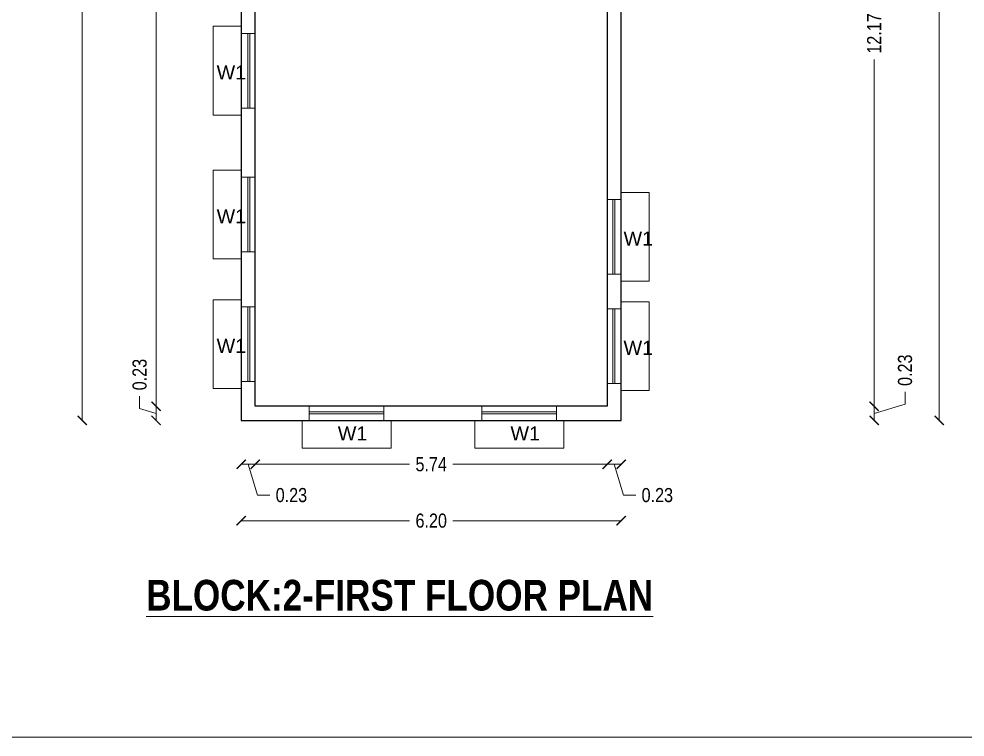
# Model space of a CAD drawing. Header units: metres. Extents: x -1559856 to -1559563, y 43807 to 43972.
# Drawn here: x -1559781.6 to -1559766.17, y 43862.95 to 43874.67 of the extents above; entities that cross this region are included whole.
import ezdxf

# ---------------------------------------------------------------- set-up
doc = ezdxf.new("R2010")
doc.units = ezdxf.units.M
doc.header["$LTSCALE"] = 750
doc.header["$MEASUREMENT"] = 0
doc.header["$PDMODE"] = 35
doc.header["$PDSIZE"] = 50
doc.layers.get('0').update_dxf_attribs({"lineweight": 5})
doc.layers.get('Defpoints').update_dxf_attribs({"lineweight": 0})
for name, color, linetype in [('BLK_2_COVERED_AREA', 171, 'Continuous'), ('BLK_2_FLR_1_CARPET_AREA', 10, 'Continuous'), ('BLK_2_FLR_1_REGULAR_ROOM_1', 117, 'Continuous')]:
    doc.layers.add(name, color=color, linetype=linetype)
doc.layers.add('BLK_2_FLR_1_BLT_UP_AREA', color=1, linetype='Continuous', plot=False)
doc.layers.add('WORKSHOP_AREA', color=7, linetype='Continuous', lineweight=5)
doc.styles.add('GLOBAL INFRA 1', font='ARIALNB.TTF', dxfattribs={"height": 0.3})
doc.styles.add('mani', font='swissc.ttf', dxfattribs={"height": 0.23})
doc.styles.get("Standard").update_dxf_attribs({"font": 'arial.ttf'})
doc.dimstyles.new('Civil Mt', dxfattribs={"dimtxt": 0.23, "dimasz": 0.15, "dimexe": 0, "dimexo": 0, "dimgap": 0.1, "dimtad": 0, "dimzin": 0, "dimdsep": 46, "dimtxsty": 'mani', "dimblk": 'ARCHTICK', "dimcen": 0, "dimse1": 1, "dimse2": 1, "dimclrd": 253, "dimclrt": 7, "dimadec": 0, "dimazin": 3, "dimtfac": 1, "dimtofl": 0, "dimtmove": 1, "dimatfit": 3, "dimfxl": 0, "dimfrac": 2, "dimtolj": 1, "dimtzin": 0, "dimlwd": 13, "dimarcsym": 0})

# ---------------------------------------------------------------- blocks, each defined once
blk = doc.blocks.new('_ArchTick')
at = {"color": 0, "linetype": 'ByBlock', "const_width": 0.15}
blk.add_lwpolyline([(-0.5, -0.5), (0.5, 0.5)], dxfattribs=at)
blk = doc.blocks.new('*D399')
at = {"color": 253, "lineweight": 13, "ltscale": 0.2}
for p, q in [((-1559779.634, 43868.311), (-1559779.634, 43868.511)), ((-1559779.366, 43868.115), (-1559779.366, 43868.345)), ((-1559779.366, 43868.23), (-1559779.634, 43868.311))]:
    blk.add_line(p, q, dxfattribs=at)
at = {"layer": 'Defpoints', "color": 0, "ltscale": 0.2}
for p in [(-1559779.366, 43868.345), (-1559777.747, 43868.345), (-1559777.977, 43868.115)]:
    blk.add_point(p, dxfattribs=at)
at = {"color": 253, "lineweight": 13, "ltscale": 0.2, "xscale": 0.15, "yscale": 0.15, "zscale": 0.15}
for p, rotation in [((-1559779.366, 43868.345), 90), ((-1559779.366, 43868.115), 270)]:
    blk.add_blockref('_ArchTick', p, dxfattribs=dict(at, rotation=rotation))
at = {"color": 7, "ltscale": 0.2, "insert": (-1559779.634, 43868.863), "char_height": 0.23, "attachment_point": 5, "rotation": 90, "style": 'mani'}
blk.add_mtext('\\A1;0.23', dxfattribs=at)
blk = doc.blocks.new('*D400')
at = {"color": 253, "lineweight": 13, "ltscale": 0.2}
for p, q in [((-1559779.366, 43886.285), (-1559779.366, 43877.74)), ((-1559779.366, 43868.345), (-1559779.366, 43876.891))]:
    blk.add_line(p, q, dxfattribs=at)
at = {"layer": 'Defpoints', "color": 0, "ltscale": 0.2}
for p in [(-1559779.366, 43886.285), (-1559777.747, 43886.285), (-1559777.747, 43868.345)]:
    blk.add_point(p, dxfattribs=at)
at = {"color": 253, "lineweight": 13, "ltscale": 0.2, "xscale": 0.15, "yscale": 0.15, "zscale": 0.15}
for p, rotation in [((-1559779.366, 43886.285), 90), ((-1559779.366, 43868.345), 270)]:
    blk.add_blockref('_ArchTick', p, dxfattribs=dict(at, rotation=rotation))
at = {"color": 7, "ltscale": 0.2, "insert": (-1559779.366, 43877.315), "char_height": 0.23, "attachment_point": 5, "rotation": 90, "style": 'mani'}
blk.add_mtext('\\A1;17.94', dxfattribs=at)
blk = doc.blocks.new('*D402')
at = {"color": 253, "lineweight": 13, "ltscale": 0.2}
for p, q in [((-1559780.571, 43886.515), (-1559780.571, 43877.74)), ((-1559780.571, 43868.115), (-1559780.571, 43876.891))]:
    blk.add_line(p, q, dxfattribs=at)
at = {"layer": 'Defpoints', "color": 0, "ltscale": 0.2}
for p in [(-1559780.571, 43886.515), (-1559777.977, 43886.515), (-1559777.977, 43868.115)]:
    blk.add_point(p, dxfattribs=at)
at = {"color": 253, "lineweight": 13, "ltscale": 0.2, "xscale": 0.15, "yscale": 0.15, "zscale": 0.15}
for p, rotation in [((-1559780.571, 43886.515), 90), ((-1559780.571, 43868.115), 270)]:
    blk.add_blockref('_ArchTick', p, dxfattribs=dict(at, rotation=rotation))
at = {"color": 7, "ltscale": 0.2, "insert": (-1559780.571, 43877.315), "char_height": 0.23, "attachment_point": 5, "rotation": 90, "style": 'mani'}
blk.add_mtext('\\A1;18.40', dxfattribs=at)
blk = doc.blocks.new('*D403')
at = {"color": 253, "lineweight": 13, "ltscale": 0.2}
for p, q in [((-1559777.977, 43867.399), (-1559777.747, 43867.399)), ((-1559777.862, 43867.399), (-1559777.71, 43866.895)), ((-1559777.71, 43866.895), (-1559777.51, 43866.895))]:
    blk.add_line(p, q, dxfattribs=at)
at = {"layer": 'Defpoints', "color": 0, "ltscale": 0.2}
for p in [(-1559777.747, 43868.345), (-1559777.977, 43868.115), (-1559777.747, 43867.399)]:
    blk.add_point(p, dxfattribs=at)
at = {"color": 253, "lineweight": 13, "ltscale": 0.2, "xscale": 0.15, "yscale": 0.15, "zscale": 0.15, "rotation": 180}
blk.add_blockref('_ArchTick', (-1559777.977, 43867.399), dxfattribs=at)
at = {"color": 253, "lineweight": 13, "ltscale": 0.2, "xscale": 0.15, "yscale": 0.15, "zscale": 0.15}
blk.add_blockref('_ArchTick', (-1559777.747, 43867.399), dxfattribs=at)
at = {"color": 7, "ltscale": 0.2, "insert": (-1559777.158, 43866.895), "char_height": 0.23, "attachment_point": 5, "style": 'mani'}
blk.add_mtext('\\A1;0.23', dxfattribs=at)
blk = doc.blocks.new('*D404')
at = {"color": 253, "lineweight": 13, "ltscale": 0.2}
for p, q in [((-1559777.747, 43867.399), (-1559775.23, 43867.399)), ((-1559772.007, 43867.399), (-1559774.523, 43867.399))]:
    blk.add_line(p, q, dxfattribs=at)
at = {"layer": 'Defpoints', "color": 0, "ltscale": 0.2}
for p in [(-1559777.747, 43868.345), (-1559772.007, 43868.345), (-1559772.007, 43867.399)]:
    blk.add_point(p, dxfattribs=at)
at = {"color": 253, "lineweight": 13, "ltscale": 0.2, "xscale": 0.15, "yscale": 0.15, "zscale": 0.15, "rotation": 180}
blk.add_blockref('_ArchTick', (-1559777.747, 43867.399), dxfattribs=at)
at = {"color": 253, "lineweight": 13, "ltscale": 0.2, "xscale": 0.15, "yscale": 0.15, "zscale": 0.15}
blk.add_blockref('_ArchTick', (-1559772.007, 43867.399), dxfattribs=at)
at = {"color": 7, "ltscale": 0.2, "insert": (-1559774.877, 43867.399), "char_height": 0.23, "attachment_point": 5, "style": 'mani'}
blk.add_mtext('\\A1;5.74', dxfattribs=at)
blk = doc.blocks.new('*D405')
at = {"color": 253, "lineweight": 13, "ltscale": 0.2}
for p, q in [((-1559772.007, 43867.399), (-1559771.777, 43867.399)), ((-1559771.892, 43867.399), (-1559771.74, 43866.895)), ((-1559771.74, 43866.895), (-1559771.54, 43866.895))]:
    blk.add_line(p, q, dxfattribs=at)
at = {"layer": 'Defpoints', "color": 0, "ltscale": 0.2}
for p in [(-1559772.007, 43868.345), (-1559771.777, 43868.115), (-1559771.777, 43867.399)]:
    blk.add_point(p, dxfattribs=at)
at = {"color": 253, "lineweight": 13, "ltscale": 0.2, "xscale": 0.15, "yscale": 0.15, "zscale": 0.15, "rotation": 180}
blk.add_blockref('_ArchTick', (-1559772.007, 43867.399), dxfattribs=at)
at = {"color": 253, "lineweight": 13, "ltscale": 0.2, "xscale": 0.15, "yscale": 0.15, "zscale": 0.15}
blk.add_blockref('_ArchTick', (-1559771.777, 43867.399), dxfattribs=at)
at = {"color": 7, "ltscale": 0.2, "insert": (-1559771.188, 43866.895), "char_height": 0.23, "attachment_point": 5, "style": 'mani'}
blk.add_mtext('\\A1;0.23', dxfattribs=at)
blk = doc.blocks.new('*D406')
at = {"color": 253, "lineweight": 13, "ltscale": 0.2}
for p, q in [((-1559777.977, 43866.478), (-1559775.229, 43866.478)), ((-1559771.777, 43866.478), (-1559774.524, 43866.478))]:
    blk.add_line(p, q, dxfattribs=at)
at = {"layer": 'Defpoints', "color": 0, "ltscale": 0.2}
for p in [(-1559777.977, 43868.115), (-1559771.777, 43868.115), (-1559771.777, 43866.478)]:
    blk.add_point(p, dxfattribs=at)
at = {"color": 253, "lineweight": 13, "ltscale": 0.2, "xscale": 0.15, "yscale": 0.15, "zscale": 0.15, "rotation": 180}
blk.add_blockref('_ArchTick', (-1559777.977, 43866.478), dxfattribs=at)
at = {"color": 253, "lineweight": 13, "ltscale": 0.2, "xscale": 0.15, "yscale": 0.15, "zscale": 0.15}
blk.add_blockref('_ArchTick', (-1559771.777, 43866.478), dxfattribs=at)
at = {"color": 7, "ltscale": 0.2, "insert": (-1559774.877, 43866.478), "char_height": 0.23, "attachment_point": 5, "style": 'mani'}
blk.add_mtext('\\A1;6.20', dxfattribs=at)
blk = doc.blocks.new('*D407')
at = {"color": 253, "lineweight": 13, "ltscale": 0.2}
for p, q in [((-1559767.146, 43868.382), (-1559767.146, 43868.582)), ((-1559767.651, 43868.23), (-1559767.146, 43868.382)), ((-1559767.651, 43868.115), (-1559767.651, 43868.345))]:
    blk.add_line(p, q, dxfattribs=at)
at = {"layer": 'Defpoints', "color": 0, "ltscale": 0.2}
for p in [(-1559772.007, 43868.345), (-1559767.651, 43868.345), (-1559771.777, 43868.115)]:
    blk.add_point(p, dxfattribs=at)
at = {"color": 253, "lineweight": 13, "ltscale": 0.2, "xscale": 0.15, "yscale": 0.15, "zscale": 0.15}
for p, rotation in [((-1559767.651, 43868.345), 90), ((-1559767.651, 43868.115), 270)]:
    blk.add_blockref('_ArchTick', p, dxfattribs=dict(at, rotation=rotation))
at = {"color": 7, "ltscale": 0.2, "insert": (-1559767.146, 43868.934), "char_height": 0.23, "attachment_point": 5, "rotation": 90, "style": 'mani'}
blk.add_mtext('\\A1;0.23', dxfattribs=at)
blk = doc.blocks.new('*D408')
at = {"color": 253, "lineweight": 13, "ltscale": 0.2}
for p, q in [((-1559767.651, 43880.515), (-1559767.651, 43874.855)), ((-1559767.651, 43868.345), (-1559767.651, 43874.006))]:
    blk.add_line(p, q, dxfattribs=at)
at = {"layer": 'Defpoints', "color": 0, "ltscale": 0.2}
for p in [(-1559770.127, 43880.515), (-1559767.651, 43880.515), (-1559772.007, 43868.345)]:
    blk.add_point(p, dxfattribs=at)
at = {"color": 253, "lineweight": 13, "ltscale": 0.2, "xscale": 0.15, "yscale": 0.15, "zscale": 0.15}
for p, rotation in [((-1559767.651, 43880.515), 90), ((-1559767.651, 43868.345), 270)]:
    blk.add_blockref('_ArchTick', p, dxfattribs=dict(at, rotation=rotation))
at = {"color": 7, "ltscale": 0.2, "insert": (-1559767.651, 43874.43), "char_height": 0.23, "attachment_point": 5, "rotation": 90, "style": 'mani'}
blk.add_mtext('\\A1;12.17', dxfattribs=at)
blk = doc.blocks.new('*D411')
at = {"color": 253, "lineweight": 13, "ltscale": 0.2}
for p, q in [((-1559766.589, 43886.515), (-1559766.589, 43877.74)), ((-1559766.589, 43868.115), (-1559766.589, 43876.891))]:
    blk.add_line(p, q, dxfattribs=at)
at = {"layer": 'Defpoints', "color": 0, "ltscale": 0.2}
for p in [(-1559771.777, 43886.515), (-1559766.589, 43886.515), (-1559771.777, 43868.115)]:
    blk.add_point(p, dxfattribs=at)
at = {"color": 253, "lineweight": 13, "ltscale": 0.2, "xscale": 0.15, "yscale": 0.15, "zscale": 0.15}
for p, rotation in [((-1559766.589, 43886.515), 90), ((-1559766.589, 43868.115), 270)]:
    blk.add_blockref('_ArchTick', p, dxfattribs=dict(at, rotation=rotation))
at = {"color": 7, "ltscale": 0.2, "insert": (-1559766.589, 43877.315), "char_height": 0.23, "attachment_point": 5, "rotation": 90, "style": 'mani'}
blk.add_mtext('\\A1;18.40', dxfattribs=at)

msp = doc.modelspace()

# ---------------------------------------------------------------- linework, layer by layer
at = {"color": 7, "ltscale": 0.2}
for p, q in [((-1559777.97659, 43886.51516), (-1559777.97659, 43868.11516)), ((-1559771.77659, 43886.51516), (-1559771.77659, 43868.11516)), ((-1559777.74659, 43882.98516), (-1559777.74659, 43868.34516)), ((-1559772.00659, 43868.34516), (-1559772.00659, 43880.83357)), ((-1559777.74659, 43868.34516), (-1559772.00659, 43868.34516)), ((-1559777.97659, 43868.11516), (-1559771.77659, 43868.11516))]:
    msp.add_line(p, q, dxfattribs=at)
at = {"color": 7}
for p, q in [((-1559778.43239, 43874.54781), (-1559778.43239, 43873.09729)), ((-1559777.97659, 43874.54781), (-1559778.43239, 43874.54781)), ((-1559777.74659, 43874.43215), (-1559777.97659, 43874.43215)), ((-1559777.86935, 43873.21295), (-1559777.86935, 43874.43215)), ((-1559777.83716, 43873.21295), (-1559777.83716, 43874.43215)), ((-1559777.74659, 43873.21295), (-1559777.97659, 43873.21295)), ((-1559777.97659, 43873.09729), (-1559778.43239, 43873.09729)), ((-1559778.43239, 43872.20039), (-1559778.43239, 43870.74987)), ((-1559777.97659, 43872.20039), (-1559778.43239, 43872.20039)), ((-1559777.74659, 43872.08473), (-1559777.97659, 43872.08473)), ((-1559777.86935, 43870.86553), (-1559777.86935, 43872.08473)), ((-1559777.83716, 43870.86553), (-1559777.83716, 43872.08473)), ((-1559772.00659, 43871.72002), (-1559771.77659, 43871.72002)), ((-1559771.91602, 43870.50082), (-1559771.91602, 43871.72002)), ((-1559771.88384, 43870.50082), (-1559771.88384, 43871.72002)), ((-1559771.77659, 43871.83569), (-1559771.32079, 43871.83569)), ((-1559771.32079, 43871.83569), (-1559771.32079, 43870.38516)), ((-1559777.74659, 43870.86553), (-1559777.97659, 43870.86553)), ((-1559777.97659, 43870.74987), (-1559778.43239, 43870.74987)), ((-1559772.00659, 43870.50082), (-1559771.77659, 43870.50082)), ((-1559771.77659, 43870.38516), (-1559771.32079, 43870.38516)), ((-1559778.43239, 43870.08484), (-1559778.43239, 43868.63431)), ((-1559777.97659, 43870.08484), (-1559778.43239, 43870.08484)), ((-1559771.77659, 43870.05247), (-1559771.32079, 43870.05247)), ((-1559771.32079, 43870.05247), (-1559771.32079, 43868.60194)), ((-1559777.74659, 43869.96918), (-1559777.97659, 43869.96918)), ((-1559777.86935, 43868.74998), (-1559777.86935, 43869.96918)), ((-1559777.83716, 43868.74998), (-1559777.83716, 43869.96918)), ((-1559772.00659, 43869.93681), (-1559771.77659, 43869.93681)), ((-1559771.91602, 43868.71761), (-1559771.91602, 43869.93681)), ((-1559771.88384, 43868.71761), (-1559771.88384, 43869.93681)), ((-1559777.97659, 43868.63431), (-1559778.43239, 43868.63431)), ((-1559777.74659, 43868.74998), (-1559777.97659, 43868.74998)), ((-1559772.00659, 43868.71761), (-1559771.77659, 43868.71761)), ((-1559771.77659, 43868.60194), (-1559771.32079, 43868.60194)), ((-1559776.86778, 43868.34516), (-1559776.86778, 43868.11516)), ((-1559775.64858, 43868.34516), (-1559775.64858, 43868.11516)), ((-1559774.05069, 43868.34516), (-1559774.05069, 43868.11516)), ((-1559772.83149, 43868.34516), (-1559772.83149, 43868.11516)), ((-1559776.86778, 43868.25459), (-1559775.64858, 43868.25459)), ((-1559776.86778, 43868.2224), (-1559775.64858, 43868.2224)), ((-1559774.05069, 43868.25459), (-1559772.83149, 43868.25459)), ((-1559774.05069, 43868.2224), (-1559772.83149, 43868.2224)), ((-1559776.98344, 43868.11516), (-1559776.98344, 43867.65936)), ((-1559775.53292, 43868.11516), (-1559775.53292, 43867.65936)), ((-1559774.16636, 43868.11516), (-1559774.16636, 43867.65936)), ((-1559772.71583, 43868.11516), (-1559772.71583, 43867.65936)), ((-1559775.53292, 43867.65936), (-1559776.98344, 43867.65936)), ((-1559772.71583, 43867.65936), (-1559774.16636, 43867.65936))]:
    msp.add_line(p, q, dxfattribs=at)
at = {"color": 7, "ltscale": 0.2}
msp.add_lwpolyline([(-1559701.9239, 43862.94666), (-1559856.28176, 43862.94666), (-1559856.28176, 43972.27391), (-1559701.9239, 43972.27391)], close=True, dxfattribs=at)
at = {"layer": 'BLK_2_COVERED_AREA', "color": 140}
msp.add_lwpolyline([(-1559777.97659, 43868.11516), (-1559771.77659, 43868.11516), (-1559771.77659, 43880.51516), (-1559768.47659, 43880.51516), (-1559768.47659, 43886.51516), (-1559777.97659, 43886.51516)], close=True, dxfattribs=at)
at = {"layer": 'BLK_2_FLR_1_BLT_UP_AREA', "color": 48}
msp.add_lwpolyline([(-1559777.97659, 43868.11516), (-1559771.77659, 43868.11516), (-1559771.77659, 43880.51516), (-1559768.47659, 43880.51516), (-1559768.47659, 43886.51516), (-1559777.97659, 43886.51516)], close=True, dxfattribs=at)
at = {"layer": 'BLK_2_FLR_1_CARPET_AREA', "color": 48}
msp.add_lwpolyline([(-1559777.74659, 43882.98516), (-1559772.00659, 43882.98516), (-1559772.00659, 43868.34516), (-1559777.74659, 43868.34516)], close=True, dxfattribs=at)
at = {"layer": 'BLK_2_FLR_1_REGULAR_ROOM_1', "color": 4}
msp.add_lwpolyline([(-1559777.74659, 43882.98516), (-1559772.00659, 43882.98516), (-1559772.00659, 43868.34516), (-1559777.74659, 43868.34516)], close=True, dxfattribs=at)
at = {"layer": 'WORKSHOP_AREA', "color": 7}
msp.add_lwpolyline([(-1559777.74659, 43882.98516), (-1559772.00659, 43882.98516), (-1559772.00659, 43868.34516), (-1559777.74659, 43868.34516)], close=True, dxfattribs=at)

# ---------------------------------------------------------------- texts
at = {"color": 7}
for p in [(-1559778.37813, 43873.67964), (-1559778.37813, 43871.33222), (-1559771.73932, 43870.96751), (-1559778.37813, 43869.21666), (-1559771.73932, 43869.1843), (-1559776.40109, 43867.78722), (-1559773.584, 43867.78722)]:
    msp.add_text('W1', height=0.23, dxfattribs=at).set_placement(p)
at = {"color": 7, "style": 'GLOBAL INFRA 1'}
msp.add_text('%%UBLOCK:2-FIRST FLOOR PLAN', height=0.5, dxfattribs=at).set_placement((-1559779.52736, 43865.01228))

# ---------------------------------------------------------------- dimensions: what is measured, and where the dimension line sits
at = {"color": 7, "ltscale": 0.2}
for base, p1, p2, picture, middle in [((-1559780.57067, 43886.51516), (-1559777.97659, 43868.11516), (-1559777.97659, 43886.51516), '*D402', (-1559780.57067, 43877.31516)), ((-1559766.58918, 43886.51516), (-1559771.77659, 43868.11516), (-1559771.77659, 43886.51516), '*D411', (-1559766.58918, 43877.31516)), ((-1559779.36592, 43886.28516), (-1559777.74659, 43868.34516), (-1559777.74659, 43886.28516), '*D400', (-1559779.36592, 43877.31516)), ((-1559767.65105, 43880.51516), (-1559772.00659, 43868.34516), (-1559770.12659, 43880.51516), '*D408', (-1559767.65105, 43874.43016)), ((-1559779.36592, 43868.34516), (-1559777.97659, 43868.11516), (-1559777.74659, 43868.34516), '*D399', (-1559779.63413, 43868.61062)), ((-1559767.65105, 43868.34516), (-1559771.77659, 43868.11516), (-1559772.00659, 43868.34516), '*D407', (-1559767.14642, 43868.68155))]:
    dim = msp.add_linear_dim(base=base, p1=p1, p2=p2, angle=270, dimstyle='Civil Mt', dxfattribs=at)
    dim.commit()
    dim.dimension.update_dxf_attribs({"geometry": picture, "text_midpoint": middle})
for base, p1, p2, picture, middle in [((-1559777.74659, 43867.39916), (-1559777.97659, 43868.11516), (-1559777.74659, 43868.34516), '*D403', (-1559777.4102, 43866.89452)), ((-1559772.00659, 43867.39916), (-1559777.74659, 43868.34516), (-1559772.00659, 43868.34516), '*D404', (-1559774.87659, 43867.39916)), ((-1559771.77659, 43867.39916), (-1559772.00659, 43868.34516), (-1559771.77659, 43868.11516), '*D405', (-1559771.4402, 43866.89452)), ((-1559771.77659, 43866.47849), (-1559777.97659, 43868.11516), (-1559771.77659, 43868.11516), '*D406', (-1559774.87659, 43866.47849))]:
    dim = msp.add_linear_dim(base=base, p1=p1, p2=p2, dimstyle='Civil Mt', dxfattribs=at)
    dim.commit()
    dim.dimension.update_dxf_attribs({"geometry": picture, "text_midpoint": middle})

doc.saveas('drawing.dxf')
